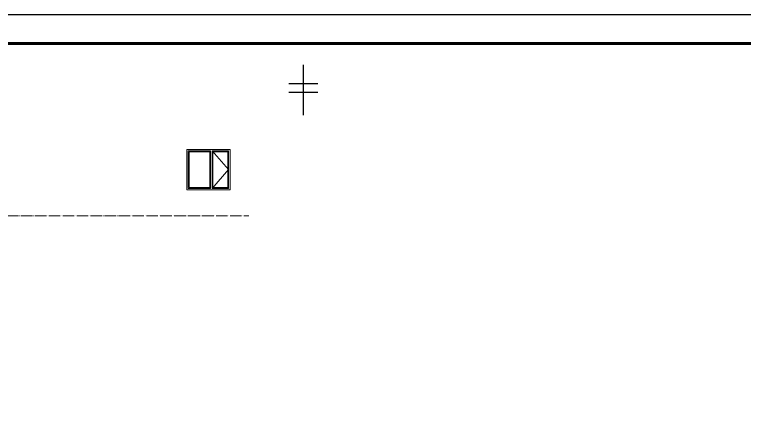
# Model space of a CAD drawing. Extents: x -518115 to 790560, y -210384 to 1628073.
# Drawn here: x 435593 to 460930, y -161766 to -147435 of the extents above; entities that cross this region are included whole.
import ezdxf

# ---------------------------------------------------------------- set-up
doc = ezdxf.new("R2010")
doc.units = 0
doc.header["$LTSCALE"] = 1000
doc.header["$MEASUREMENT"] = 0
doc.linetypes.add('DOTE', pattern=[2.42, 2, -0.2, 0.02, -0.2])
for name, color, linetype, lineweight in [('DOTE', 19, 'DOTE', 9), ('WINDOW', 144, 'Continuous', 15), ('立面-普通轮廓', 7, 'Continuous', 18), ('立面-窗开启线', 250, 'Continuous', 13)]:
    doc.layers.add(name, color=color, linetype=linetype, lineweight=lineweight)
doc.layers.add('yichutu', color=7, linetype='Continuous', true_color=0xffffff, plot=False)
doc.layers.add('图框', color=140, linetype='Continuous')

# ---------------------------------------------------------------- blocks, each defined once
blk = doc.blocks.new('yct-841-594-84100-59399.9999999999-100-1000.0')
at = {"layer": 'yichutu', "color": 7, "true_color": 0xffffff}
blk.add_lwpolyline([(0, 0), (0, 59400), (84100, 59400), (84100, 0)], close=True, dxfattribs=at)
blk = doc.blocks.new('TK')
at = {"layer": '图框'}
blk.add_lwpolyline([(465375, 548714), (549475, 548714), (549475, 489314), (465375, 489314)], close=True, dxfattribs=at)
blk.add_lwpolyline([(465375, 548714), (549475, 548714), (549475, 489314), (465375, 489314)], close=True, dxfattribs=at)
at = {"layer": '图框', "const_width": 100}
blk.add_lwpolyline([(548475, 490314), (548475, 547714), (467875, 547714), (467875, 490314)], close=True, dxfattribs=at)

msp = doc.modelspace()

# ---------------------------------------------------------------- linework, layer by layer
for p, q in [((445616.6, -149173.7), (445616.6, -150924.7)), ((445616.6, -149173.7), (445616.6, -150924.7)), ((445109.2, -149830.3), (446124, -149830.3)), ((445109.2, -149830.3), (446124, -149830.3)), ((445109.2, -150133.6), (446124, -150133.6)), ((445109.2, -150133.6), (446124, -150133.6))]:
    msp.add_line(p, q)
at = {"layer": 'DOTE', "ltscale": 0.2}
msp.add_line((420324.1, -154417.7), (443730, -154417.7), dxfattribs=at)
at = {"layer": 'WINDOW'}
for points in [[(441621.5, -152167.7), (442396.5, -152167.7), (442396.5, -153467.7), (441621.5, -153467.7)], [(443021.5, -152167.7), (442446.5, -152167.7), (442446.5, -153467.7), (443021.5, -153467.7)]]:
    msp.add_lwpolyline(points, close=True, dxfattribs=at)
at = {"layer": 'WINDOW', "color": 250}
for points in [[(441651.5, -152197.7), (442366.5, -152197.7), (442366.5, -153437.7), (441651.5, -153437.7)], [(442991.5, -152197.7), (442476.5, -152197.7), (442476.5, -153437.7), (442991.5, -153437.7)]]:
    msp.add_lwpolyline(points, close=True, dxfattribs=at)
at = {"layer": '立面-普通轮廓'}
msp.add_lwpolyline([(441571.5, -152117.7), (443071.5, -152117.7), (443071.5, -153517.7), (441571.5, -153517.7)], close=True, dxfattribs=at)
at = {"layer": '立面-窗开启线', "color": 4, "ltscale": 0.5}
msp.add_lwpolyline([(442446.5, -152167.7), (443021.5, -152817.7), (442446.5, -153467.7)], dxfattribs=at)

# ---------------------------------------------------------------- block references
msp.add_blockref('TK', (-59060.9, -696148.7))
at = {"layer": 'yichutu'}
msp.add_blockref('yct-841-594-84100-59399.9999999999-100-1000.0', (406314.1, -206835), dxfattribs=at)

doc.saveas('drawing.dxf')
